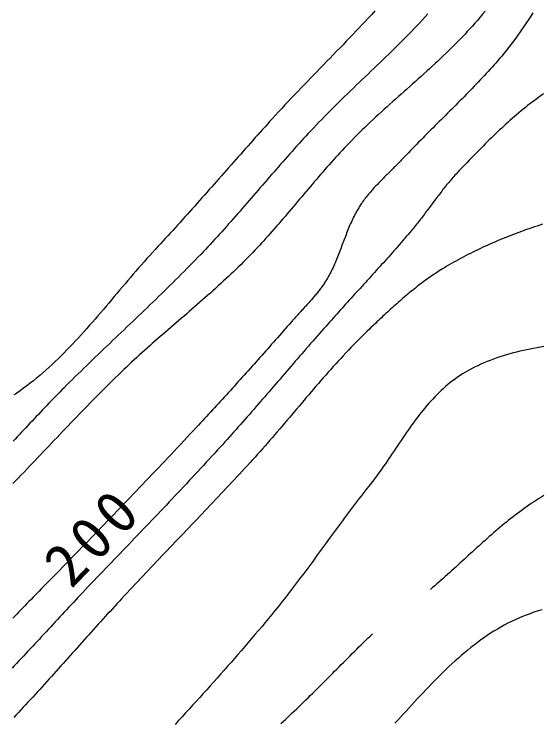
# Model space of a CAD drawing. Units: millimetres, scale not verified. Extents: x 40000 to 680000, y 20000 to 380000.
# Drawn here: x 465457 to 481493, y 260276 to 281780 of the extents above; entities that cross this region are included whole.
import ezdxf

# ---------------------------------------------------------------- set-up
doc = ezdxf.new("R2010")
doc.units = ezdxf.units.MM
doc.header["$LTSCALE"] = 1000
doc.layers.add('M-BGD', color=7, linetype='Continuous', lineweight=25)
doc.styles.add('ＭＳ ゴシック', font='')
doc.styles.get('ＭＳ ゴシック').set_extended_font_data('MS Gothic')

msp = doc.modelspace()

# ---------------------------------------------------------------- linework, layer by layer
at = {"layer": 'M-BGD'}
for points in [[(481221, 281821), (481158, 281723), (481094, 281626), (481030, 281529), (480966, 281432), (480900, 281337), (480834, 281241), (480768, 281147), (480700, 281053), (480632, 280960), (480562, 280867), (480492, 280776), (480421, 280685), (480348, 280596), (480274, 280508), (480217, 280440), (480159, 280373), (480100, 280306), (480042, 280239), (479983, 280173), (479923, 280107), (479864, 280041), (479804, 279976), (479744, 279911), (479683, 279846), (479623, 279781), (479562, 279717), (479501, 279652), (479439, 279588), (479378, 279524), (479316, 279461), (479254, 279397), (479192, 279334), (479130, 279270), (479067, 279207), (479005, 279144), (478942, 279081), (478879, 279018), (478817, 278956), (478754, 278893), (478691, 278830), (478628, 278767), (478565, 278705), (478502, 278642), (478439, 278580), (478376, 278517), (478313, 278454), (478250, 278392), (478187, 278329), (478124, 278266), (478061, 278203), (477999, 278141), (477936, 278078), (477873, 278014), (477811, 277951), (477749, 277888), (477687, 277824), (477625, 277761), (477563, 277697), (477502, 277633), (477440, 277569), (477379, 277504), (477318, 277440), (477290, 277410), (477262, 277380), (477233, 277351), (477204, 277321), (477175, 277292), (477146, 277262), (477117, 277233), (477088, 277204), (477059, 277174), (477030, 277145), (477000, 277116), (476971, 277087), (476941, 277058), (476912, 277029), (476882, 277000), (476853, 276971), (476823, 276942), (476794, 276913), (476764, 276884), (476735, 276855), (476706, 276826), (476677, 276796), (476647, 276767), (476618, 276738), (476589, 276708), (476561, 276679), (476532, 276649), (476504, 276619), (476475, 276589), (476447, 276559), (476419, 276529), (476391, 276499), (476364, 276468), (476336, 276437), (476309, 276406), (476282, 276375), (476256, 276344), (476229, 276313), (476203, 276281), (476178, 276249), (476152, 276217), (476127, 276184), (476102, 276152), (476078, 276119), (476054, 276085), (476030, 276052), (476007, 276018), (475984, 275984), (475955, 275939), (475927, 275894), (475899, 275849), (475873, 275803), (475847, 275757), (475822, 275710), (475797, 275663), (475773, 275616), (475750, 275568), (475727, 275520), (475705, 275472), (475683, 275423), (475662, 275374), (475641, 275325), (475621, 275276), (475600, 275227), (475581, 275177), (475561, 275127), (475542, 275078), (475522, 275028), (475503, 274978), (475484, 274928), (475466, 274877), (475447, 274827), (475428, 274777), (475409, 274727), (475391, 274677), (475372, 274626), (475353, 274576), (475333, 274526), (475314, 274476), (475294, 274427), (475275, 274377), (475254, 274328), (475234, 274278), (475213, 274229), (475192, 274180), (475170, 274132), (475148, 274084), (475125, 274035), (475102, 273988), (475078, 273940), (475054, 273893), (475029, 273846), (475003, 273800), (474976, 273754), (474949, 273708), (474921, 273663), (474903, 273635), (474884, 273607), (474865, 273578), (474846, 273550), (474827, 273523), (474807, 273495), (474787, 273468), (474767, 273441), (474747, 273414), (474726, 273387), (474706, 273360), (474685, 273333), (474664, 273307), (474642, 273281), (474621, 273254), (474599, 273228), (474577, 273202), (474555, 273177), (474533, 273151), (474511, 273125), (474489, 273100), (474466, 273074), (474444, 273049), (474421, 273023), (474399, 272998), (474376, 272973), (474353, 272948), (474330, 272922), (474307, 272897), (474284, 272872), (474261, 272847), (474238, 272822), (474215, 272797), (474192, 272772), (474169, 272747), (474146, 272722), (474122, 272697), (474099, 272672), (474076, 272647), (474053, 272622), (474031, 272597), (474008, 272572), (473985, 272547), (473962, 272522), (473940, 272496), (473917, 272471), (473895, 272446), (473872, 272420), (473813, 272353), (473755, 272285), (473696, 272218), (473637, 272151), (473578, 272083), (473519, 272016), (473460, 271949), (473401, 271882), (473342, 271815), (473282, 271748), (473223, 271681), (473164, 271614), (473105, 271547), (473045, 271480), (472986, 271413), (472926, 271346), (472867, 271280), (472807, 271213), (472748, 271146), (472688, 271080), (472628, 271013), (472569, 270946), (472509, 270880), (472449, 270813), (472389, 270747), (472329, 270680), (472269, 270614), (472209, 270548), (472149, 270481), (472089, 270415), (472029, 270349), (471969, 270283), (471909, 270217), (471849, 270151), (471788, 270085), (471728, 270019), (471668, 269953), (471607, 269887), (471547, 269821), (471486, 269755), (471426, 269689), (471365, 269623), (471304, 269558), (471244, 269492), (471183, 269426), (471122, 269361), (471061, 269295), (471000, 269230), (470905, 269127), (470809, 269025), (470714, 268922), (470618, 268820), (470522, 268717), (470426, 268615), (470330, 268513), (470234, 268411), (470138, 268309), (470042, 268207), (469946, 268105), (469849, 268003), (469753, 267902), (469656, 267800), (469560, 267698), (469463, 267597), (469366, 267495), (469270, 267394), (469173, 267293), (469076, 267191), (468979, 267090), (468882, 266989), (468785, 266888), (468688, 266787), (468590, 266686), (468493, 266585), (468396, 266484), (468298, 266383), (468201, 266283), (468104, 266182), (468006, 266081), (467908, 265981), (467811, 265880), (467713, 265780), (467615, 265679), (467518, 265579), (467420, 265478), (467322, 265378), (467224, 265278), (467126, 265177), (467028, 265077), (466930, 264977), (466832, 264877), (466734, 264777), (466635, 264677), (466537, 264577), (466439, 264477), (466341, 264377), (466279, 264314), (466217, 264251), (466155, 264187), (466093, 264124), (466031, 264060), (465970, 263997), (465908, 263933), (465847, 263870), (465785, 263806), (465724, 263742), (465662, 263679), (465601, 263615), (465539, 263551), (465478, 263487), (465416, 263424)], [(479768, 281875), (479689, 281776), (479609, 281678), (479535, 281591), (479459, 281504), (479383, 281418), (479306, 281333), (479228, 281249), (479149, 281165), (479070, 281081), (478990, 280999), (478910, 280917), (478829, 280835), (478747, 280754), (478665, 280674), (478583, 280594), (478499, 280514), (478416, 280435), (478332, 280356), (478248, 280278), (478163, 280200), (478078, 280122), (477993, 280045), (477908, 279967), (477822, 279890), (477736, 279813), (477650, 279736), (477564, 279659), (477478, 279583), (477392, 279506), (477306, 279429), (477219, 279353), (477133, 279276), (477047, 279199), (476961, 279122), (476875, 279045), (476790, 278968), (476704, 278891), (476619, 278813), (476534, 278735), (476449, 278657), (476365, 278579), (476281, 278500), (476197, 278421), (476114, 278341), (476031, 278261), (475949, 278181), (475867, 278100), (475786, 278018), (475705, 277936), (475625, 277853), (475558, 277782), (475490, 277711), (475423, 277639), (475356, 277567), (475290, 277495), (475224, 277422), (475158, 277350), (475093, 277276), (475028, 277203), (474963, 277129), (474898, 277056), (474834, 276981), (474769, 276907), (474705, 276833), (474641, 276758), (474578, 276684), (474514, 276609), (474450, 276534), (474387, 276459), (474323, 276384), (474260, 276309), (474197, 276234), (474133, 276159), (474070, 276084), (474007, 276009), (473943, 275934), (473880, 275859), (473816, 275784), (473752, 275709), (473689, 275635), (473625, 275560), (473561, 275486), (473497, 275411), (473432, 275337), (473368, 275263), (473303, 275190), (473238, 275116), (473172, 275043), (473107, 274970), (473041, 274897), (472975, 274825), (472908, 274753), (472842, 274681), (472774, 274609), (472707, 274538), (472639, 274468), (472570, 274397), (472502, 274327), (472427, 274252), (472351, 274177), (472275, 274103), (472199, 274029), (472122, 273955), (472046, 273882), (471968, 273809), (471891, 273737), (471813, 273664), (471735, 273592), (471656, 273521), (471577, 273449), (471499, 273378), (471419, 273307), (471340, 273237), (471261, 273166), (471181, 273096), (471101, 273026), (471021, 272956), (470941, 272886), (470861, 272816), (470780, 272746), (470700, 272677), (470619, 272607), (470539, 272538), (470458, 272468), (470378, 272399), (470297, 272329), (470217, 272260), (470137, 272190), (470056, 272120), (469976, 272051), (469896, 271981), (469816, 271911), (469736, 271841), (469656, 271770), (469576, 271700), (469497, 271629), (469418, 271559), (469339, 271488), (469260, 271416), (469181, 271345), (469103, 271273), (469025, 271201), (468947, 271128), (468870, 271056), (468792, 270982), (468716, 270909), (468628, 270825), (468541, 270740), (468455, 270656), (468368, 270571), (468282, 270485), (468196, 270400), (468111, 270314), (468025, 270228), (467940, 270142), (467855, 270056), (467770, 269969), (467685, 269883), (467601, 269796), (467516, 269709), (467432, 269622), (467348, 269534), (467264, 269447), (467180, 269360), (467096, 269272), (467012, 269184), (466929, 269097), (466845, 269009), (466761, 268921), (466678, 268833), (466594, 268745), (466511, 268658), (466427, 268570), (466343, 268482), (466260, 268394), (466176, 268306), (466093, 268219), (466009, 268131), (465925, 268043), (465841, 267956), (465757, 267868), (465673, 267781), (465589, 267694), (465504, 267607), (465420, 267520)], [(478031, 281789), (477948, 281698), (477865, 281608), (477781, 281519), (477697, 281429), (477612, 281341), (477527, 281252), (477441, 281164), (477355, 281077), (477269, 280990), (477182, 280903), (477095, 280816), (477007, 280730), (476920, 280644), (476832, 280558), (476743, 280472), (476655, 280387), (476566, 280301), (476478, 280216), (476389, 280131), (476300, 280046), (476211, 279961), (476122, 279875), (476033, 279790), (475944, 279705), (475855, 279620), (475767, 279535), (475678, 279450), (475590, 279364), (475501, 279278), (475413, 279193), (475325, 279106), (475238, 279020), (475150, 278934), (475063, 278847), (474976, 278760), (474890, 278672), (474804, 278584), (474719, 278496), (474633, 278408), (474549, 278319), (474465, 278229), (474393, 278152), (474322, 278076), (474252, 277999), (474181, 277922), (474111, 277844), (474041, 277767), (473971, 277689), (473901, 277611), (473832, 277533), (473762, 277455), (473693, 277376), (473624, 277298), (473555, 277219), (473486, 277140), (473417, 277062), (473349, 276983), (473280, 276904), (473211, 276825), (473143, 276746), (473074, 276667), (473006, 276588), (472938, 276509), (472869, 276429), (472801, 276350), (472732, 276271), (472664, 276192), (472595, 276113), (472527, 276034), (472458, 275955), (472390, 275876), (472321, 275797), (472252, 275719), (472183, 275640), (472114, 275562), (472045, 275483), (471975, 275405), (471906, 275327), (471836, 275249), (471766, 275171), (471696, 275094), (471626, 275016), (471555, 274939), (471484, 274862), (471413, 274786), (471342, 274709), (471271, 274633), (471199, 274557), (471127, 274481), (471043, 274394), (470959, 274307), (470875, 274220), (470790, 274134), (470706, 274047), (470621, 273961), (470535, 273876), (470450, 273790), (470364, 273705), (470278, 273620), (470192, 273535), (470106, 273450), (470020, 273366), (469933, 273281), (469846, 273197), (469760, 273113), (469673, 273029), (469585, 272945), (469498, 272861), (469411, 272777), (469324, 272694), (469236, 272610), (469149, 272527), (469061, 272443), (468974, 272360), (468886, 272276), (468798, 272193), (468711, 272110), (468623, 272026), (468535, 271943), (468448, 271859), (468360, 271776), (468273, 271693), (468185, 271609), (468098, 271525), (468011, 271442), (467923, 271358), (467836, 271274), (467749, 271190), (467662, 271106), (467576, 271022), (467489, 270937), (467403, 270853), (467316, 270768), (467230, 270683), (467144, 270598), (467059, 270513), (466973, 270427), (466907, 270361), (466841, 270294), (466776, 270228), (466711, 270161), (466645, 270094), (466580, 270026), (466516, 269959), (466451, 269892), (466386, 269824), (466322, 269756), (466257, 269688), (466193, 269620), (466129, 269552), (466065, 269484), (466001, 269416), (465936, 269348), (465872, 269280), (465808, 269212), (465745, 269143), (465681, 269075), (465617, 269007), (465553, 268939), (465489, 268870), (465425, 268802)], [(476421, 281879), (476326, 281775), (476230, 281672), (476133, 281569), (476036, 281466), (475939, 281363), (475842, 281261), (475745, 281159), (475647, 281057), (475549, 280955), (475451, 280853), (475352, 280752), (475254, 280651), (475156, 280549), (475057, 280448), (474958, 280347), (474860, 280245), (474761, 280144), (474663, 280043), (474564, 279941), (474466, 279840), (474368, 279738), (474270, 279636), (474172, 279534), (474074, 279432), (473977, 279330), (473880, 279227), (473783, 279125), (473687, 279022), (473591, 278918), (473495, 278815), (473399, 278710), (473305, 278606), (473230, 278524), (473156, 278441), (473081, 278359), (473007, 278276), (472933, 278193), (472859, 278111), (472785, 278028), (472711, 277945), (472637, 277862), (472564, 277779), (472490, 277696), (472416, 277613), (472343, 277530), (472269, 277447), (472195, 277364), (472122, 277280), (472048, 277197), (471975, 277114), (471901, 277031), (471828, 276947), (471754, 276864), (471681, 276781), (471607, 276698), (471534, 276615), (471460, 276531), (471386, 276448), (471313, 276365), (471239, 276282), (471165, 276199), (471092, 276116), (471018, 276033), (470944, 275950), (470870, 275867), (470796, 275785), (470722, 275702), (470648, 275619), (470573, 275537), (470499, 275454), (470425, 275372), (470350, 275290), (470275, 275207), (470201, 275125), (470126, 275043), (470051, 274961), (469976, 274880), (469901, 274798), (469825, 274716), (469750, 274635), (469664, 274542), (469579, 274448), (469494, 274354), (469409, 274259), (469325, 274164), (469241, 274069), (469158, 273973), (469075, 273876), (468992, 273780), (468909, 273683), (468827, 273586), (468744, 273488), (468662, 273391), (468580, 273293), (468497, 273196), (468415, 273098), (468333, 273001), (468250, 272904), (468168, 272806), (468085, 272709), (468002, 272613), (467918, 272516), (467835, 272420), (467751, 272325), (467666, 272229), (467582, 272135), (467496, 272040), (467411, 271947), (467325, 271854), (467238, 271761), (467150, 271670), (467062, 271579), (466974, 271489), (466884, 271399), (466794, 271311), (466703, 271224), (466611, 271137), (466519, 271052), (466425, 270967), (466330, 270884), (466235, 270802), (466138, 270721), (466041, 270642), (465942, 270563), (465842, 270487), (465741, 270411), (465639, 270337), (465535, 270264), (465494, 270236), (465451, 270208)], [(481547, 279361), (481477, 279312), (481406, 279262), (481336, 279211), (481267, 279160), (481198, 279108), (481129, 279055), (481061, 279002), (480994, 278948), (480926, 278893), (480860, 278838), (480793, 278783), (480727, 278726), (480661, 278670), (480596, 278613), (480531, 278555), (480466, 278497), (480402, 278439), (480338, 278380), (480274, 278321), (480210, 278261), (480147, 278201), (480084, 278141), (480022, 278080), (479959, 278020), (479897, 277959), (479835, 277897), (479773, 277836), (479712, 277774), (479650, 277712), (479589, 277651), (479528, 277588), (479467, 277526), (479406, 277464), (479346, 277402), (479285, 277339), (479225, 277277), (479165, 277215), (479104, 277152), (479044, 277090), (478984, 277028), (478951, 276993), (478918, 276958), (478885, 276922), (478852, 276886), (478820, 276850), (478788, 276814), (478756, 276777), (478724, 276740), (478693, 276703), (478662, 276666), (478631, 276629), (478600, 276591), (478570, 276553), (478539, 276515), (478509, 276477), (478479, 276439), (478449, 276401), (478420, 276362), (478390, 276324), (478361, 276285), (478331, 276247), (478302, 276208), (478273, 276169), (478243, 276130), (478214, 276091), (478185, 276052), (478156, 276013), (478127, 275974), (478098, 275935), (478069, 275896), (478040, 275857), (478011, 275818), (477982, 275779), (477952, 275740), (477923, 275701), (477894, 275662), (477864, 275624), (477835, 275585), (477805, 275547), (477775, 275508), (477745, 275470), (477715, 275432), (477685, 275394), (477655, 275356), (477624, 275318), (477593, 275281), (477562, 275243), (477531, 275206), (477479, 275144), (477426, 275082), (477373, 275021), (477320, 274959), (477267, 274898), (477214, 274837), (477161, 274775), (477108, 274714), (477054, 274653), (477000, 274593), (476947, 274532), (476893, 274471), (476839, 274410), (476785, 274350), (476731, 274289), (476677, 274229), (476623, 274169), (476568, 274108), (476514, 274048), (476459, 273988), (476405, 273928), (476350, 273868), (476296, 273808), (476241, 273748), (476187, 273688), (476132, 273628), (476077, 273568), (476023, 273508), (475968, 273448), (475913, 273388), (475859, 273328), (475804, 273268), (475749, 273208), (475695, 273148), (475640, 273088), (475586, 273028), (475531, 272968), (475477, 272908), (475422, 272848), (475368, 272788), (475313, 272727), (475259, 272667), (475205, 272607), (475151, 272546), (475097, 272486), (475043, 272425), (474989, 272365), (474935, 272304), (474868, 272228), (474801, 272151), (474734, 272075), (474667, 271999), (474600, 271922), (474533, 271846), (474466, 271769), (474400, 271693), (474333, 271616), (474266, 271539), (474200, 271462), (474133, 271386), (474067, 271309), (474000, 271232), (473934, 271155), (473868, 271078), (473801, 271001), (473735, 270924), (473669, 270847), (473602, 270770), (473536, 270693), (473470, 270616), (473403, 270539), (473337, 270462), (473271, 270385), (473204, 270308), (473138, 270232), (473071, 270155), (473005, 270078), (472938, 270001), (472872, 269925), (472805, 269848), (472738, 269771), (472672, 269695), (472605, 269618), (472538, 269542), (472471, 269466), (472404, 269389), (472336, 269313), (472269, 269237), (472202, 269161), (472134, 269085), (472067, 269009), (471999, 268934), (471931, 268858), (471863, 268783), (471795, 268707), (471727, 268632), (471641, 268538), (471555, 268444), (471469, 268350), (471384, 268257), (471297, 268163), (471211, 268070), (471125, 267977), (471038, 267884), (470952, 267791), (470865, 267698), (470779, 267605), (470692, 267512), (470605, 267419), (470518, 267327), (470431, 267234), (470344, 267142), (470256, 267049), (470169, 266957), (470082, 266865), (469994, 266773), (469907, 266681), (469819, 266589), (469731, 266497), (469644, 266405), (469556, 266313), (469468, 266221), (469380, 266129), (469292, 266037), (469205, 265945), (469117, 265853), (469029, 265762), (468941, 265670), (468853, 265578), (468765, 265486), (468677, 265395), (468589, 265303), (468501, 265211), (468413, 265119), (468325, 265028), (468238, 264936), (468150, 264844), (468062, 264752), (467974, 264660), (467886, 264568), (467798, 264477), (467711, 264385), (467623, 264293), (467536, 264201), (467466, 264127), (467396, 264054), (467327, 263980), (467257, 263906), (467188, 263832), (467119, 263758), (467050, 263684), (466981, 263610), (466912, 263536), (466843, 263462), (466774, 263387), (466705, 263313), (466636, 263239), (466567, 263164), (466498, 263090), (466430, 263016), (466361, 262941), (466292, 262867), (466223, 262793), (466154, 262718), (466085, 262644), (466016, 262570), (465947, 262496), (465878, 262422), (465809, 262348), (465740, 262274), (465670, 262200), (465601, 262127), (465531, 262053), (465461, 261979), (465392, 261906)], [(481509, 275396), (481428, 275370), (481348, 275343), (481268, 275317), (481188, 275289), (481109, 275262), (481029, 275234), (480950, 275205), (480870, 275177), (480791, 275148), (480712, 275118), (480633, 275088), (480555, 275058), (480476, 275027), (480398, 274996), (480319, 274964), (480241, 274932), (480164, 274899), (480086, 274866), (480009, 274833), (479931, 274799), (479854, 274765), (479778, 274730), (479701, 274695), (479625, 274659), (479549, 274623), (479473, 274586), (479398, 274549), (479322, 274512), (479247, 274474), (479173, 274435), (479098, 274396), (479024, 274357), (478950, 274317), (478876, 274276), (478803, 274235), (478730, 274193), (478657, 274151), (478585, 274109), (478531, 274076), (478478, 274044), (478425, 274011), (478372, 273977), (478319, 273943), (478267, 273909), (478215, 273874), (478163, 273838), (478112, 273803), (478061, 273767), (478010, 273730), (477959, 273694), (477909, 273656), (477858, 273619), (477808, 273581), (477758, 273543), (477709, 273505), (477660, 273466), (477610, 273427), (477561, 273388), (477513, 273348), (477464, 273308), (477416, 273268), (477368, 273228), (477320, 273187), (477272, 273146), (477224, 273105), (477177, 273064), (477129, 273022), (477082, 272981), (477035, 272939), (476988, 272897), (476941, 272855), (476895, 272813), (476848, 272770), (476802, 272728), (476755, 272685), (476709, 272642), (476663, 272600), (476617, 272557), (476571, 272514), (476526, 272471), (476480, 272427), (476434, 272384), (476389, 272341), (476343, 272298), (476298, 272255), (476253, 272211), (476171, 272133), (476090, 272054), (476009, 271974), (475929, 271894), (475850, 271813), (475770, 271732), (475692, 271651), (475614, 271569), (475536, 271486), (475459, 271403), (475382, 271320), (475305, 271237), (475229, 271153), (475153, 271069), (475077, 270984), (475002, 270900), (474927, 270815), (474852, 270729), (474778, 270644), (474703, 270558), (474629, 270472), (474555, 270386), (474481, 270300), (474408, 270214), (474334, 270127), (474261, 270041), (474187, 269954), (474114, 269868), (474040, 269781), (473967, 269694), (473894, 269608), (473820, 269521), (473747, 269434), (473673, 269348), (473600, 269261), (473526, 269175), (473452, 269089), (473378, 269003), (473304, 268917), (473230, 268831), (473155, 268746), (473081, 268660), (473006, 268575), (472930, 268490), (472855, 268406), (472779, 268321), (472703, 268237), (472626, 268154), (472546, 268066), (472466, 267980), (472386, 267893), (472305, 267806), (472225, 267719), (472144, 267633), (472064, 267546), (471983, 267460), (471902, 267374), (471821, 267288), (471740, 267201), (471659, 267115), (471577, 267029), (471496, 266944), (471415, 266858), (471333, 266772), (471252, 266686), (471170, 266600), (471089, 266515), (471007, 266429), (470926, 266343), (470844, 266258), (470763, 266172), (470681, 266087), (470599, 266001), (470518, 265915), (470436, 265830), (470354, 265744), (470273, 265659), (470191, 265573), (470109, 265487), (470028, 265402), (469946, 265316), (469865, 265230), (469783, 265145), (469702, 265059), (469621, 264973), (469539, 264887), (469458, 264801), (469377, 264715), (469296, 264629), (469215, 264543), (469134, 264457), (469053, 264370), (468972, 264284), (468891, 264197), (468811, 264111), (468730, 264024), (468658, 263946), (468586, 263868), (468514, 263790), (468443, 263711), (468371, 263633), (468299, 263555), (468228, 263476), (468156, 263397), (468085, 263318), (468014, 263240), (467943, 263161), (467872, 263082), (467800, 263003), (467729, 262924), (467658, 262845), (467588, 262766), (467517, 262686), (467446, 262607), (467375, 262528), (467304, 262449), (467233, 262370), (467162, 262291), (467091, 262211), (467021, 262132), (466950, 262053), (466879, 261974), (466808, 261895), (466737, 261816), (466666, 261737), (466594, 261658), (466523, 261579), (466452, 261500), (466381, 261422), (466309, 261343), (466238, 261264), (466166, 261186), (466094, 261108), (466022, 261029), (465950, 260951), (465878, 260873), (465806, 260795), (465734, 260718), (465661, 260640), (465589, 260562), (465516, 260485), (465443, 260408)], [(481558, 271682), (481452, 271664), (481347, 271645), (481243, 271625), (481139, 271604), (481035, 271583), (480931, 271560), (480828, 271536), (480726, 271511), (480624, 271485), (480522, 271457), (480421, 271428), (480321, 271398), (480221, 271366), (480122, 271333), (480024, 271298), (479926, 271261), (479829, 271223), (479733, 271183), (479637, 271141), (479543, 271097), (479449, 271051), (479357, 271004), (479265, 270954), (479174, 270902), (479084, 270848), (479006, 270798), (478930, 270747), (478855, 270694), (478781, 270639), (478709, 270583), (478639, 270525), (478569, 270466), (478501, 270406), (478434, 270344), (478368, 270280), (478303, 270216), (478239, 270150), (478176, 270083), (478114, 270015), (478053, 269946), (477992, 269876), (477933, 269806), (477874, 269734), (477816, 269661), (477759, 269588), (477703, 269514), (477646, 269439), (477591, 269364), (477536, 269288), (477481, 269212), (477427, 269135), (477373, 269058), (477320, 268980), (477266, 268902), (477213, 268824), (477160, 268746), (477107, 268668), (477055, 268589), (477002, 268511), (476949, 268433), (476896, 268354), (476843, 268276), (476790, 268199), (476737, 268121), (476683, 268044), (476630, 267967), (476575, 267890), (476521, 267814), (476466, 267739), (476410, 267664), (476354, 267590), (476298, 267517), (476241, 267444), (476177, 267364), (476114, 267284), (476051, 267203), (475989, 267122), (475926, 267042), (475864, 266961), (475802, 266879), (475741, 266798), (475679, 266716), (475618, 266635), (475557, 266553), (475496, 266471), (475435, 266389), (475374, 266307), (475314, 266225), (475253, 266143), (475193, 266060), (475132, 265978), (475072, 265895), (475012, 265813), (474951, 265730), (474891, 265648), (474831, 265566), (474771, 265483), (474710, 265401), (474650, 265318), (474590, 265236), (474529, 265153), (474469, 265071), (474408, 264989), (474347, 264907), (474286, 264825), (474225, 264743), (474164, 264661), (474103, 264580), (474041, 264498), (473980, 264417), (473918, 264336), (473856, 264255), (473793, 264174), (473731, 264093), (473668, 264013), (473605, 263933), (473541, 263853), (473478, 263773), (473414, 263693), (473349, 263614), (473285, 263535), (473183, 263413), (473082, 263290), (472980, 263168), (472878, 263047), (472775, 262926), (472672, 262805), (472569, 262684), (472465, 262563), (472361, 262443), (472257, 262323), (472153, 262203), (472048, 262084), (471943, 261965), (471838, 261846), (471732, 261727), (471626, 261608), (471521, 261490), (471414, 261371), (471308, 261253), (471202, 261135), (471095, 261017), (470988, 260899), (470882, 260782), (470775, 260664), (470667, 260547), (470560, 260429), (470453, 260312), (470346, 260195)], [(481550, 267150), (481488, 267112), (481426, 267073), (481364, 267034), (481303, 266994), (481242, 266955), (481171, 266907), (481100, 266859), (481030, 266810), (480960, 266761), (480891, 266711), (480822, 266660), (480754, 266609), (480686, 266558), (480618, 266505), (480551, 266453), (480484, 266400), (480417, 266346), (480351, 266292), (480285, 266238), (480219, 266183), (480154, 266128), (480088, 266072), (480024, 266016), (479959, 265960), (479894, 265904), (479830, 265847), (479766, 265790), (479702, 265733), (479638, 265676), (479574, 265619), (479511, 265561), (479447, 265503), (479384, 265445), (479321, 265387), (479257, 265329), (479194, 265271), (479131, 265213), (479068, 265155), (479004, 265097), (478941, 265039), (478878, 264981), (478814, 264923), (478751, 264866), (478687, 264808), (478623, 264751), (478560, 264693), (478496, 264636), (478432, 264579), (478367, 264523), (478303, 264466), (478238, 264410), (478173, 264354), (478108, 264299)], [(481502, 263684), (481378, 263645), (481254, 263604), (481133, 263563), (481017, 263521), (480903, 263476), (480791, 263429), (480679, 263379), (480569, 263327), (480461, 263273), (480353, 263216), (480247, 263157), (480141, 263095), (480037, 263032), (479934, 262966), (479832, 262899), (479731, 262830), (479631, 262759), (479533, 262686), (479434, 262611), (479337, 262535), (479241, 262457), (479146, 262378), (479051, 262298), (478957, 262216), (478864, 262133), (478772, 262049), (478680, 261963), (478589, 261877), (478499, 261790), (478409, 261702), (478320, 261613), (478231, 261523), (478143, 261433), (478056, 261342), (477968, 261251), (477882, 261159), (477795, 261067), (477709, 260974), (477623, 260881), (477538, 260789), (477453, 260696), (477368, 260603), (477283, 260510), (477198, 260417), (477114, 260325), (477029, 260233)], [(473560, 260221), (473630, 260286), (473700, 260350), (473769, 260415), (473839, 260480), (473908, 260545), (473977, 260610), (474046, 260676), (474114, 260742), (474183, 260808), (474251, 260874), (474319, 260940), (474387, 261007), (474455, 261073), (474523, 261140), (474590, 261207), (474658, 261274), (474725, 261341), (474793, 261408), (474860, 261475), (474927, 261542), (474995, 261610), (475062, 261677), (475129, 261744), (475196, 261812), (475263, 261879), (475330, 261946), (475397, 262014), (475465, 262081), (475532, 262148), (475599, 262216), (475666, 262283), (475734, 262350), (475801, 262417), (475869, 262484), (475936, 262551), (476004, 262618), (476071, 262685), (476139, 262751), (476207, 262818), (476275, 262884), (476344, 262950)]]:
    msp.add_lwpolyline(points, dxfattribs=at)

# ---------------------------------------------------------------- texts
at = {"layer": 'M-BGD', "insert": (467860, 265930), "char_height": 1320, "attachment_point": 5, "rotation": 46.209, "style": 'ＭＳ ゴシック'}
msp.add_mtext('\\T1.22;200', dxfattribs=at)

doc.saveas('drawing.dxf')
